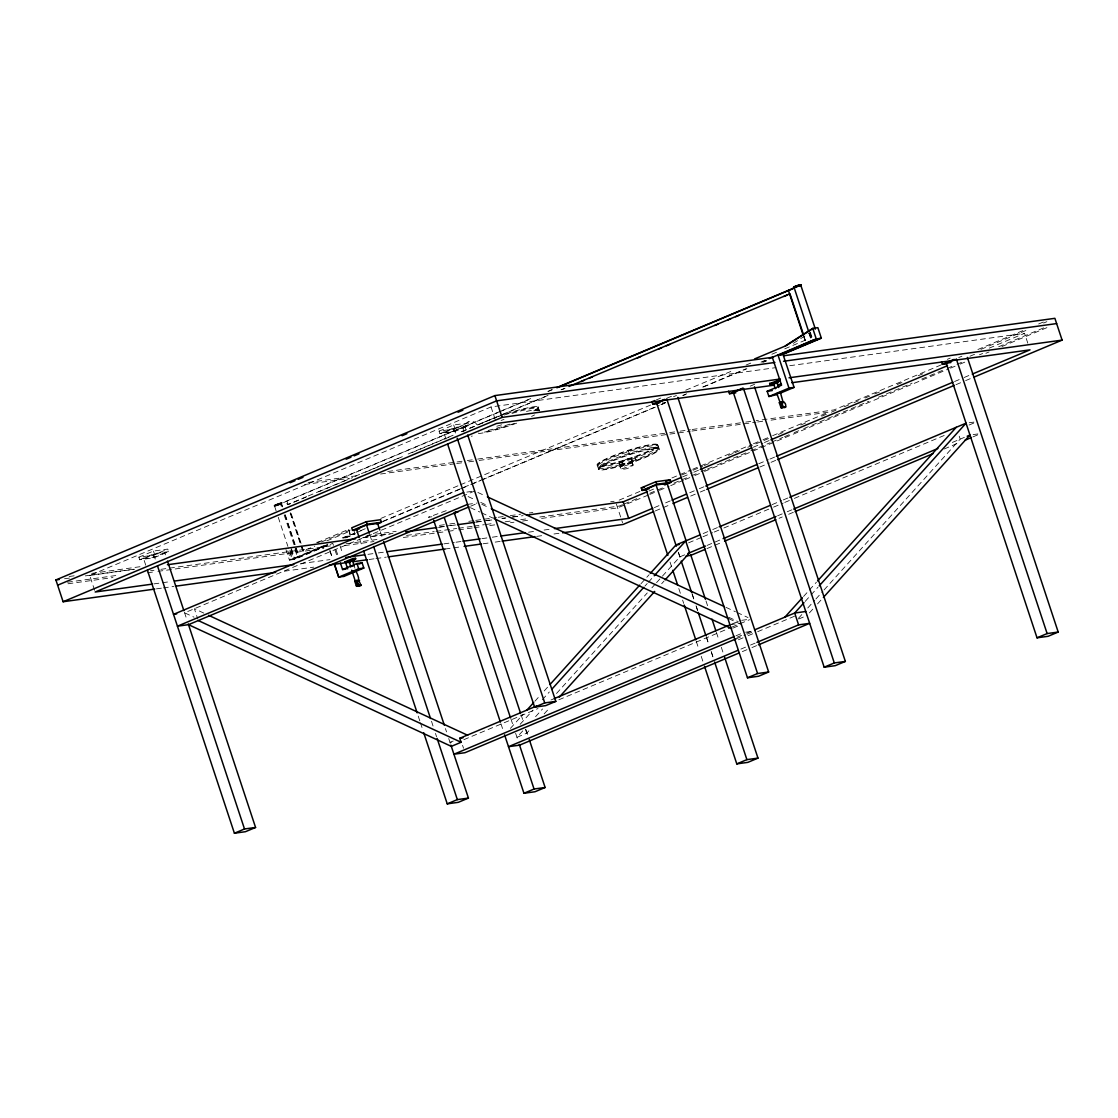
<?xml version="1.0" encoding="UTF-8"?>
<svg xmlns="http://www.w3.org/2000/svg" width="1118" height="1118" viewBox="0 0 1118 1118"><rect width="100%" height="100%" fill="white"/><g stroke="black" fill="none" stroke-linecap="round" stroke-linejoin="round"><path stroke-width="0.75" stroke-dasharray="5 3.75" d="M631.768 459.051L632.187 461.79L631.768 459.051L629.238 458.771A9.042 8.958 9.3 0 0 624.431 460.309L622.558 462.014L620.224 467.366L620.797 469.127A15.484 15.345 9.3 0 0 633.081 465.172L631.684 459.833A8.776 1.048 -18.3 0 1 635.108 457.975A34.337 4.123 -18.3 0 0 658.083 445.9L656.49 445.453A34.337 4.123 -18.3 0 0 628.637 451.602A34.351 4.123 -18.3 0 0 599.835 463.704L597.906 465.298A34.351 4.123 -18.3 0 0 619.218 463.09A8.776 1.048 -18.3 0 1 622.377 462.838L622.405 462.908M632.495 463.411A15.484 15.345 9.3 0 0 620.224 467.366L632.495 463.411L633.081 465.172L620.797 469.127L622.978 464.753L622.502 462.027M275.783 505.881L274.217 506.063L274.637 505.07M274.217 506.063L276.803 504.735M276.118 510.814L274.329 505.406L275.797 504.511M281.149 502.988L280.283 503.687M280.101 503.128L281.652 502.932L279.5 503.869M281.652 502.932L280.744 504.19M292.147 559.266L299.177 556.89L292.147 559.266L288.402 547.96M632.201 461.692L632.271 461.58A8.776 1.048 -18.3 0 1 635.681 459.722A34.337 4.123 -18.3 0 0 658.67 447.647L657.063 447.2A34.337 4.123 -18.3 0 0 629.21 453.349A34.351 4.123 -18.3 0 0 600.422 465.465L598.479 467.044A34.351 4.123 -18.3 0 0 619.805 464.836A8.776 1.048 -18.3 0 1 622.95 464.585L622.992 464.655M510.395 728.391L523.21 714.192M534.865 701.265L539.533 696.109M544.2 690.938L547.694 687.067M640.949 583.75L649.111 574.708M520.163 724.282L532.993 710.084M542.314 699.756L549.315 692M644.89 586.111L647.224 583.526M648.398 582.226L653.052 577.07M522.777 730.865L516.949 737.307L526.732 733.198L531.385 728.042M535.564 716.68L542.551 708.952M556.512 693.481L647.252 592.945M651.906 587.788L655.4 583.931M656.559 582.632L679.842 556.862L685.418 554.514M544.186 713.871L550 707.428M661.688 583.68L664.022 581.108M803.562 596.467L808.23 591.296M809.39 590.011L816.378 582.254M805.184 601.4L809.837 596.229M811.011 594.944L817.999 587.202M798.462 618.296L803.115 613.139M807.769 607.982L814.756 600.254M815.916 598.969L822.89 591.226M824.064 589.941L960.18 439.136L958.713 434.692M809.404 612.902L812.898 609.044M817.551 603.888L822.205 598.731M632.355 460.798L630.468 462.503A9.042 8.958 9.3 0 1 625.675 464.04L623.131 463.76M275.308 505.364L275.154 505.993M793.347 343.324L810.648 332.27M281.512 503.855L280.073 504.498M274.902 504.861L277.516 503.869M279.891 503.939L280.8 503.589M476.981 424.728C471.95 416.413 459.023 425.161 464.599 432.932M94.639 590.346L89.706 575.463L491.04 406.938L775.934 367.626M138.87 557.197L153.487 551.062L167.756 549.092L168.608 551.649L153.991 557.784L139.708 559.755L138.87 557.197L153.138 555.227L167.756 549.092M439.094 431.129L453.712 424.994L467.995 423.023L468.847 425.581L454.215 431.716L439.947 433.686L439.094 431.129L453.377 429.158L467.995 423.023M139.708 559.755L154.326 553.62L168.608 551.649M439.947 433.686L454.565 427.551L468.847 425.581M145.759 565.205L143.565 558.595L153.683 554.346L164.751 552.823L165.841 556.121M445.984 439.136L443.804 432.512L453.908 428.278L464.976 426.741L466.08 430.053M500.305 411.326L280.422 503.659L281.484 506.887M501.912 410.655L530.882 398.483M548.589 391.048L551.817 389.707M497.901 412.57L281.247 503.547L282.309 506.775M499.522 411.885L531.707 398.371M547.806 391.621L552.627 389.581M164.751 552.823L154.633 557.057L143.565 558.595M464.976 426.741L454.872 430.989L443.804 432.512M306.723 496.602L287.41 504.707L286.25 501.213L287.074 501.102L288.234 504.595L305.941 497.161M308.33 495.931L348.984 478.979M355.007 476.324L359.842 474.298M361.449 473.627L400.482 457.346M408.126 454.02L453.587 435.042M461.231 431.73L496.644 416.86M503.072 414.149L548.547 395.171M561.012 389.819L564.646 388.421M318.812 491.752L352.603 477.568M365.488 472.159L402.494 456.619M412.151 452.566L452.399 435.671M462.055 431.618L499.061 416.064M500.668 415.393L547.345 395.786M561.837 389.707L565.051 388.365M656.322 399.909L660.71 398.064M317.372 542.523L348.676 529.373L350.381 534.53L342.374 537.856M321.453 541.964L350.144 530.058M290.149 512.98L302.726 551.006L314.815 546.171M326.861 540.874L351.01 530.729M380.791 518.459L458.841 485.45M460.448 484.779L650.774 404.982M666.859 398.218L673.302 395.52M685.767 390.168L733.254 370.449M746.139 365.041L754.175 361.673M771.881 354.238L776.717 352.212M784.766 348.83L805.687 340.04L804.583 336.742M673.525 396.708L676.446 395.479M285.97 549.581L289.45 560.09L327.672 544.033M760.995 362.106L764.81 360.471M326.945 544.829L297.891 557.03L327.77 544.718M343.002 538.079L354.252 533.356M360.667 530.659L365.488 528.646M383.153 521.226L659.327 405.261M660.92 404.59L665.741 402.564M683.405 395.143L686.62 393.802M702.677 387.052L746.027 368.856M762.085 362.106L765.299 360.765M343.827 537.968L355.063 533.244M356.67 532.573L364.706 529.205M382.356 521.785L459.428 489.418M461.035 488.748L469.071 485.38M470.678 484.709L480.307 480.656M481.914 479.985L655.316 407.176M661.744 404.478L664.958 403.123M682.623 395.702L685.823 394.361M703.488 386.94L746.838 368.744M762.895 361.994L766.11 360.653M287.829 550.783L290.736 559.573L294.817 559.014L327.658 545.221M345.001 537.94L354.462 533.957M763.496 362.204L766.655 360.876M289.45 560.09L294.565 559.377L332.787 543.334L334.436 548.295M345.979 537.786L355.007 533.999L353.707 530.058M474.717 490.998L184.596 612.818L194.071 617.206M750.234 386.129L754.622 384.285M470.622 506.202L477.232 503.435M947.337 359.339L950.258 358.109M619.176 500.123L639.957 491.403M671.932 477.973L691.12 469.923M692.713 469.253L751.869 444.419M753.462 443.748L761.456 440.38M763.049 439.709L771.043 436.355M772.65 435.685L828.592 412.193L768.052 420.55M941.132 364.929L834.028 409.915L756.187 420.647M958.727 357.55L961.913 356.209M977.901 349.501L1024.27 330.034M1038.65 323.982L1045.05 321.299M681.84 474.968L691.483 470.916M693.09 470.245L702.747 466.192M704.354 465.521L712.39 462.139M728.475 455.389L733.296 453.363M734.903 452.692L739.725 450.666M747.76 447.284L768.667 438.508M778.324 434.455L783.145 432.428M800.823 425.008L808.873 421.626M821.73 416.231L829.78 412.849M831.387 412.179L836.208 410.152M844.244 406.77L852.279 403.402M853.886 402.718L858.722 400.691M865.15 397.994L873.186 394.626M874.793 393.941L879.614 391.915M897.307 384.494L905.342 381.112M918.213 375.718L923.035 373.691M980.919 349.375L1027.554 329.796M1043.639 323.046L1046.853 321.691M648.915 491.04L655.33 488.342M682.623 476.883L692.252 472.844M693.859 472.173L698.68 470.147M753.252 447.228L762.881 443.189M764.488 442.504L769.31 440.492M969.977 356.223L976.391 353.526M989.234 348.131L1024.549 333.304L1028.378 344.889M622.53 504.707L619.316 506.049L538.01 517.271M624.124 504.036L640.167 497.3M649.782 493.262L665.825 486.526M673.847 483.158L680.261 480.461M681.868 479.79L689.876 476.422M691.483 475.751L699.505 472.383M701.112 471.712L705.919 469.686M707.526 469.015L715.548 465.647M717.141 464.976L739.599 455.543M741.206 454.872L749.228 451.504M750.821 450.834L770.078 442.756M771.672 442.071L782.907 437.362M784.501 436.691L792.522 433.323M794.129 432.652L802.151 429.284M803.744 428.613L826.202 419.18M827.809 418.509L832.617 416.483M835.09 415.449L868.77 401.306M878.385 397.267L912.064 383.125M921.693 379.086L945.744 368.982M947.351 368.311L955.373 364.943M956.98 364.272L961.787 362.246M979.424 354.839L982.638 353.498M998.667 346.762L1045.176 327.225M648.202 495.078L617.653 507.907L541.601 518.403M649.81 494.408L657.845 491.026M659.452 490.355L669.109 486.302M670.716 485.631L683.573 480.223M685.18 479.552L693.216 476.17M694.837 475.499L702.873 472.117M704.48 471.447L948.889 368.814M950.496 368.143L958.545 364.761M960.152 364.091L964.974 362.064M985.88 353.288L989.095 351.932M1001.952 346.524L1048.586 326.945M654.379 507.586L659.201 505.56M665.615 502.862L670.437 500.836M689.694 492.759L697.716 489.377M699.323 488.706L704.144 486.679M758.731 463.76L768.359 459.722M769.967 459.051L776.381 456.354M954.576 381.531L962.598 378.163M964.205 377.479L970.634 374.782M655.274 510.94L671.359 504.19M690.658 496.085L698.694 492.717M700.301 492.032L705.123 490.005M759.793 467.058L769.45 463.006M771.057 462.321L775.878 460.295M955.974 384.676L964.009 381.294M965.617 380.623L972.045 377.926M703.166 533.566L711.188 530.198M712.781 529.527L717.588 527.514M772.091 504.623L781.706 500.584M783.313 499.914L788.12 497.901M688.59 542.817L701.419 537.423M703.012 536.752L712.641 532.713M714.234 532.042L722.256 528.674M723.849 528.003L771.937 507.81M773.544 507.139L783.159 503.1M784.766 502.429L792.774 499.061M794.381 498.39L946.653 434.441M969.096 425.022L973.904 423.009M707.079 545.416L723.108 538.68M777.611 515.803L785.633 512.435M787.226 511.764L792.033 509.738M952.326 442.435L964.373 437.376M706.939 548.603L722.969 541.867M779.064 518.305L782.265 516.963M788.679 514.266L793.487 512.254M944.165 448.989L960.194 442.253M973.009 436.872L977.817 434.846M453.209 741.038L449.995 742.38L453.167 741.947M550.978 699.98L554.193 698.624M731.745 624.068L740.13 620.56M463.858 739.683L538.01 708.546M558.846 699.798L730.361 627.771M731.955 627.1L749.591 619.693M733.059 628.064L738.649 625.717M736.021 635.765L744.043 632.397M736.986 637.26L744.993 633.892M746.6 633.221L753.015 630.524M735.882 638.951L745.496 634.912M747.104 634.241L753.504 631.544M738.439 639.762L746.447 636.394M748.054 635.723L756.075 632.355M757.669 631.684L794.535 616.214M798.699 619.009L807.084 615.487M740.899 649.097L748.92 645.729M750.513 645.058L755.321 643.046M742.352 651.612L750.374 648.244M751.967 647.574L756.774 645.547M275.811 505.084L277.697 504.414M280.059 503.925L278.172 504.581M280.241 504.47L278.354 505.14M467.492 422.213L468.47 421.821M657.65 444.573L656.042 444.112A34.337 4.123 -18.3 0 0 628.19 450.274A34.351 4.123 -18.3 0 0 599.402 462.377L597.459 463.97A34.351 4.123 -18.3 0 0 618.785 461.762L634.661 456.633A34.337 4.123 -18.3 0 0 657.65 444.573L659.103 448.975A34.337 4.123 -18.3 0 1 636.128 461.049L620.238 466.178A34.351 4.123 -18.3 0 1 598.927 468.386L600.855 466.793A34.351 4.123 -18.3 0 1 629.658 454.677A34.337 4.123 -18.3 0 1 657.51 448.528L659.103 448.975M619.218 463.09L635.108 457.975M619.805 464.836L635.681 459.722M504.246 415.03L511.695 412.64A34.351 4.123 -18.3 0 1 538.121 407.176A34.337 4.123 -18.3 0 1 534.67 410.879M277.488 503.827L278.48 503.519M277.669 504.386L279.626 503.799M278.2 504.609L276.244 505.21M277.39 505.49L278.382 505.168M278.438 503.575L279.444 503.24M276.439 505.755L277.432 505.434M472.271 436.062L471.307 436.23M279.318 503.324L280.967 502.918M276.37 505.126L274.721 505.532M275.587 505.965L276.551 505.685M275.587 505.322L274.036 505.518M805.687 340.04L804.862 340.151L803.772 336.853M789.741 365.712L1024.549 333.304M662.303 402.997L665.476 402.564M308.149 482.487L356.586 475.807M387.722 471.503L465.563 460.77M467.296 460.532L475.947 459.33M477.679 459.093L667.963 432.834M669.696 432.596L678.346 431.394M680.065 431.157L690.449 429.731M692.182 429.494L744.071 422.325M745.804 422.087L754.454 420.899M304.445 484.541L349.417 478.322M380.553 474.032L454.942 463.76M456.675 463.523L461.86 462.81M468.777 461.846L477.428 460.658M479.161 460.42L690.211 431.296M691.93 431.059L755.936 422.213M757.669 421.975L766.319 420.787M466.807 492.088L473.138 491.221M969.208 422.744L973.946 422.101M467.562 504.372L477.051 503.058M973.121 434.595L977.873 433.938M446.208 510.66L428.418 517.243L433.169 516.586M348.676 529.373L349.906 534.697L355.007 533.999M69.204 576.483L76.122 575.532M91.69 573.38L141.86 566.463M316.576 542.342L320.041 541.867M366.746 535.424L396.149 531.357M439.402 525.39L448.052 524.202M449.785 523.965L458.436 522.763M468.805 521.337L474.004 520.611M475.723 520.373L496.49 517.508M498.223 517.271L503.407 516.558M510.325 515.608L520.709 514.168M529.359 512.98L532.811 512.505M610.666 501.758L614.117 501.283M64.537 578.747L69.721 578.034M85.289 575.896L133.685 569.216M363.56 537.479L392.949 533.426M439.612 526.983L444.796 526.271M446.529 526.033L455.166 524.845M475.905 521.98L493.192 519.591M501.828 518.403L505.294 517.927M512.198 516.963L520.848 515.775M89.706 575.463L134.607 569.272M362.511 537.814L390.14 533.999M438.48 527.333L443.664 526.62M450.568 525.656L455.753 524.943M476.464 522.092L485.1 520.89M486.819 520.653L493.737 519.702M502.359 518.514L505.811 518.039M512.729 517.075L523.084 515.65M67.485 582.212L119.374 575.057M150.511 570.753L153.977 570.278M160.894 569.328L330.425 545.919M345.993 543.781L380.595 539.002M406.547 535.424L434.217 531.595M435.95 531.357L456.703 528.493M458.436 528.255L472.271 526.354M474.004 526.103L484.387 524.677M486.12 524.44L494.771 523.238M505.14 521.813L510.339 521.1M520.709 519.66L529.359 518.472M302.726 551.006L303.537 550.894L290.959 512.869M68.002 583.764L112.946 577.559M147.52 572.793L156.157 571.605M157.89 571.368L323.815 548.463M344.554 545.598L373.943 541.545M403.319 537.492L446.529 531.525M448.262 531.288L456.899 530.086M458.632 529.848L472.453 527.948M474.186 527.71L482.836 526.508M489.74 525.558L494.925 524.845M510.479 522.693L513.945 522.218M522.581 521.03L531.232 519.828M153.879 583.903L171.152 581.514M300.644 563.64L329.992 559.601M367.976 554.346L376.612 553.158M378.345 552.921L383.516 552.208M443.944 543.865L454.313 542.44M456.032 542.202L461.217 541.489M481.928 538.624L490.564 537.437M492.297 537.199L499.201 536.235M528.548 532.196L535.452 531.232M544.089 530.044L550.992 529.094M156.436 588.851L161.621 588.138M163.354 587.9L173.723 586.475M284.349 571.2L313.725 567.147M369.038 559.517L374.223 558.79M375.955 558.553L386.325 557.127M445.09 549.022L452.007 548.058M453.726 547.82L462.377 546.632M483.116 543.767L488.3 543.055M495.218 542.104L500.403 541.378M536.696 536.374L543.614 535.424M553.983 533.985L560.887 533.034M741.709 620.336L749.619 619.246M730.347 624.655L739.837 623.355M745.622 632.187L753.532 631.097M280.911 503.575L281.834 503.491M477.875 492.465L484.192 495.386M725.917 607.326L735.392 611.714M736.972 612.44L748.04 617.569M468.093 496.56L474.423 499.494M480.74 502.415L487.057 505.35M728.782 617.276L738.257 621.664M481.802 504.316L489.712 507.977M728.782 618.673L741.444 624.543M470.44 507.684L479.943 512.086M481.523 512.813L492.605 517.941M203.853 613.111L194.378 608.723L197.802 619.079M810.34 332.144L812.493 338.628M810.005 333.024L811.598 337.86M809.18 333.136L811.85 341.214M809.418 334.701L810.48 337.929M804.177 336.798L805.267 340.096M705.989 600.939L707.638 605.9M716.386 632.383L719.126 640.656M721.306 647.266L723.5 653.89M678.374 552.25L680.569 558.86M692.056 593.602L694.236 600.226M696.43 606.836L697.52 610.149M706.283 636.617L709.008 644.89M711.202 651.514L713.396 658.125M678.36 552.418L680.694 559.461M692.182 594.203L693.831 599.164M696.011 605.774L697.66 610.749M706.408 637.218L708.602 643.828M711.341 652.101L713.522 658.726M670.031 562.047L672.225 568.671M678.794 588.515L680.429 593.476M682.623 600.1L683.713 603.413M696.304 641.466L698.484 648.077M701.224 656.35L703.418 662.974M634.661 456.633L636.128 461.049M631.684 459.554L632.229 461.552M628.19 450.274L629.658 454.677M622.377 462.838L622.978 464.753M618.785 461.762L620.238 466.178M616.339 503.966L622.572 522.791M597.222 465.046L598.675 469.448M498.167 416.553A34.351 4.123 -18.3 0 1 504.064 414.499L511.527 412.109A34.351 4.123 -18.3 0 1 537.954 406.645L539.407 411.061M491.04 406.938L495.973 421.821M478.504 433.001L478.672 433.532A34.337 4.123 -18.3 0 0 517.41 422.897M453.712 424.994L454.565 427.551M453.908 428.278L455.557 433.239M453.377 429.158L454.215 431.716M521.058 714.695L523.783 722.969M525.977 729.593L528.171 736.203M525.418 729.215L526.732 733.198M510.94 718.944L513.679 727.217M515.636 733.324L518.193 741.038M500.962 723.779L503.156 730.389M462.545 745.301L463.523 748.249M380.33 531.707L382.524 538.331M445.439 728.587L446.529 731.899M448.723 738.523L451.323 746.363M369.806 534.893L372.406 542.579M431.506 721.25L433.281 726.812M435.461 733.436L436.565 736.734M359.703 539.142L361.883 545.752M418.244 716.163L419.879 721.124M420.424 722.787L423.163 731.06M354.085 565.582L354.951 568.21M340.082 545.877L342.807 554.081M336.071 549.86L338.237 556.429M334.995 549.916L337.175 556.596M330.006 550.601L332.745 558.86M329.866 550.671L332.619 558.958M290.554 512.924L303.132 550.95M281.359 503.03L282.616 506.817M285.286 514.895L299.177 556.89M284.978 514.853L298.869 556.848M284.168 514.965L298.045 556.96M295.012 549.679L297.695 557.798M291.435 548.756L294.817 559.014M291.085 548.868L294.565 559.377M290.932 550.252L293.615 558.357M289.869 550.503L292.776 559.293M278.256 517.271L287.871 546.353M184.442 612.371L186.636 618.995M153.487 551.062L154.326 553.62M153.683 554.346L155.863 560.957M153.138 555.227L153.991 557.784M509.654 424.155A34.337 4.123 -18.3 0 1 485.338 431.031M539.072 410.697A34.337 4.123 -18.3 0 0 538.974 409.733A34.351 4.123 -18.3 0 0 523.126 412.235M511.96 413.45A34.351 4.123 -18.3 0 1 538.387 407.986A34.337 4.123 -18.3 0 1 536.906 410.432M501.605 424.812A34.337 4.123 -18.3 0 1 494.366 426.922M534.53 414.932A34.337 4.123 -18.3 0 1 531.567 416.427M514.35 423.415A34.337 4.123 -18.3 0 1 482.906 432.373M533.719 410.851A34.351 4.123 -18.3 0 1 539.239 410.544M481.397 423.429A34.351 4.123 -18.3 0 1 489.908 419.697M491.207 419.18A34.351 4.123 -18.3 0 1 496.727 417.07M537.954 406.645A34.337 4.123 -18.3 0 1 533.244 411.047M501.088 420.452A34.351 4.123 -18.3 0 1 504.036 419.418M599.569 462.908L597.641 464.487A34.351 4.123 -18.3 0 0 618.953 462.279L634.842 457.164A34.337 4.123 -18.3 0 0 657.817 445.09L656.224 444.643A34.337 4.123 -18.3 0 0 628.372 450.792A34.351 4.123 -18.3 0 0 599.569 462.908M600.687 466.262L598.745 467.855A34.351 4.123 -18.3 0 0 620.071 465.647L635.946 460.532A34.337 4.123 -18.3 0 0 658.935 448.458L657.328 448.011A34.337 4.123 -18.3 0 0 629.476 454.16A34.351 4.123 -18.3 0 0 600.687 466.262"/><path stroke-width="1.5" d="M355.58 558.287L355.3 559.349L355.272 558.203L352.519 558.707L345.043 561.851L349.613 561.613M347.111 562.27L345.224 562.41L355.762 558.846M350.647 567.008L349.473 561.935M356.209 581.304C359.241 580.34 359.842 578.984 355.748 570.599M779.861 379.924L769.631 383.558L771.7 383.977M770.763 384.145L769.813 384.117L780.35 380.553M775.235 388.715L773.656 383.949L777.904 382.51L776.437 383.208M800.921 285.621L815.371 329.097M775.179 388.421L776.311 387.876M778.757 387.527L776.856 382.747M780.294 403.053L776.814 393.494M780.336 392.306L783.089 402.159M526.718 710.307L533.705 702.565M550.028 684.482L639.775 585.049M650.271 573.422L675.915 545.011L699.966 534.921M551.649 689.415L643.73 587.397M654.226 575.77L685.697 540.902L689.61 552.753L665.182 579.823M559.307 697.115L654.715 591.422M784.906 617.122L802.389 597.753M817.551 580.969L956.267 427.286M804.01 602.686L794.688 613.027L754.622 629.853M819.173 585.902L966.036 423.191L789.727 497.231M823.365 597.431L969.963 435.028L967.168 436.202M794.046 286.963L793.445 287.41L794.381 287.326M777.164 382.817L776.283 383.376M779.903 381.056L778.98 380.903L780.308 380.749M780.001 402.983L783.327 402.117M785.353 345.867L812.758 328.385L817.873 327.672L821.339 338.181L783.117 354.238L777.974 354.965L788.973 388.1L768.905 396.513L767.172 391.272L781.566 385.221L772.328 357.313M793.78 287.033L794.535 286.697M794.716 287.256L794.325 287.983M799.971 285.537L801.061 284.824L800.139 284.908M800.153 286.082L800.921 285.747M352.757 561.222L353.316 560.803L349.389 561.837M358.892 585.846L360.862 584.91L356.642 586.321L361.058 585.441L358.92 580.801M361.058 585.441L359.926 585.469M779.33 402.662L781.608 402.214L783.215 407.078L781.23 408.028L785.465 406.617L781.049 407.483L782.167 407.469L780.56 402.592L779.33 402.662L780.951 407.525M354.699 580.955L355.971 580.885L357.578 585.762L356.307 585.818L354.699 580.955L359.549 580.521M356.307 585.818L358.626 585.371L357.005 580.508L355.035 581.444L356.013 581.29M783.48 407.553C787.212 409.006 785.842 401.138 783.229 402.634M794.311 286.753L795.205 286.404M794.493 287.312L796.212 286.627M799.468 285.817L801.033 285.328M799.649 286.362L800.39 286.04M352.338 560.691L354.574 559.741M358.165 580.605L358.906 580.144M779.679 393.005C781.971 391.426 773.614 394.836 778.827 393.326M154.717 589.088L63.111 601.736L55.9 579.949L494.883 395.604L773.167 357.201M290.191 482.71L294.984 480.698M298.185 479.356L302.978 477.344M346.147 459.219L350.94 457.206M354.14 455.864L358.934 453.852M402.089 435.727L406.882 433.714M458.045 412.235L462.838 410.222M57.633 585.203L496.616 400.859L774.9 362.456M556.638 387.666L794.227 287.913M557.463 387.555L795.052 287.787M569.062 386.451L789.965 293.796L803.087 333.485M581.15 381.601L584.365 380.246M589.2 378.219L592.414 376.864M637.47 357.942L640.698 356.6M658.404 349.165L661.618 347.81M666.44 345.783L669.668 344.428M714.723 325.506L717.952 324.15M727.608 320.097L730.823 318.756M735.644 316.729L738.872 315.374M783.928 296.452L787.156 295.096M63.111 601.736L502.094 417.405L780.364 379.002M377.059 524.118L381.448 522.274L380.609 519.716L366.327 521.687L351.709 527.822L352.547 530.379L357.313 529.722M654.869 400.524L651.934 401.753L652.786 404.311L657.552 403.654M352.547 530.379L367.179 524.244L381.448 522.274M652.786 404.311L664.483 399.406M359.144 537.492L356.418 529.219L366.522 524.971L377.591 523.448L379.785 530.058M677.829 397.365L768.653 672.002L758.549 676.25L747.467 677.788L656.643 403.137L665.308 399.503M769.324 358.585L816.238 338.88L812.758 328.385M779.749 354.685L818.586 338.782L813.024 340.249L780.56 354.574M780.839 354.923L819.983 338.488M463.649 492.521L173.528 614.355L176.686 613.908M728.643 391.16L729.495 393.732L742.645 388.198M467.562 504.372L177.441 626.192L188.509 624.669L469.015 506.887M453.768 513.525L458.156 511.681L454.984 512.128M340.403 562.997L342.583 569.551L356.977 563.514L362.078 562.801L363.811 568.056L343.757 576.483M358.878 564.143L362.078 562.801M334.254 563.933L338.642 577.195L358.71 568.769L363.811 568.056M777.108 394.514L768.905 396.513M780.196 393.215L794.073 387.387L782.963 354.28M646.861 489.768L642.109 490.425L641.257 487.853L655.875 481.718L670.157 479.748L671.01 482.305L665.154 484.765M642.109 490.425L656.727 484.276L671.01 482.305M941.496 361.785L942.334 364.342L954.031 359.437M667.851 555.422L645.966 489.251L656.07 485.002L667.139 483.479L686.298 541.378M967.377 357.411L1058.201 632.047L1048.097 636.296L1037.029 637.819L946.191 363.182L954.856 359.535M665.769 481.592L670.157 479.748M526.536 515.174L623.229 501.828L647.308 491.724M664.26 484.695L667.139 483.479M668.173 482.962L681.016 477.568M700.273 469.476L751.645 447.899M770.917 439.807L947.505 365.67M554.444 528.618L628.693 518.375L652.772 508.257M672.044 500.165L686.48 494.1M705.751 486.009L757.124 464.445M776.381 456.354L952.969 382.202M972.227 374.111L1030.027 349.85L791.754 382.733M653.667 511.611L623.117 524.44L562.62 532.797M672.966 503.519L687.43 497.44M706.73 489.335L758.186 467.729M777.485 459.624L954.367 385.347M973.666 377.255L1062.1 340.11L1054.889 318.323L783.536 355.776M719.195 526.844L770.484 505.294M687.849 553.494L705.486 546.087M723.108 538.68L776.004 516.474M793.64 509.067L937.904 448.5M705.332 549.273L690.91 555.325L686.159 555.981M724.562 541.196L775.864 519.66M795.094 511.583L932.943 453.698M965.002 440.24L971.416 437.543M459.624 738.341L536.556 706.031M554.193 698.624L728.908 625.269M147.394 570.166L234.403 833.231L244.507 828.983L255.575 827.46L188.271 623.956M447.633 444.098L534.628 707.163L544.732 702.915L555.814 701.391L467.715 435.014M255.575 827.46L245.471 831.694L234.403 833.231M555.814 701.391L545.696 705.626L534.628 707.163M462.936 737.838L459.777 738.271L461.091 742.268L451.323 746.363L188.509 624.669M734.428 636.435L453.922 754.231L464.99 752.693L735.882 638.951M737.698 650.452L508.48 746.698L519.549 745.161L739.152 652.954M756.928 642.375L798.601 624.864L809.67 623.341L758.381 644.876M423.708 732.709L447.242 803.856L457.346 799.608L468.428 798.084L450.917 745.133M747.467 677.788L757.585 673.539L768.653 672.002M468.428 798.084L458.31 802.319L447.242 803.856M504.567 734.847L523.951 793.263L534.055 789.015L545.123 787.491L529.261 739.515M834.294 662.946L743.456 388.309L733.352 392.558L824.176 667.194L834.294 662.946L845.362 661.423L754.524 386.786M545.123 787.491L535.019 791.74L523.951 793.263M845.362 661.423L835.244 665.671L824.176 667.194M704.508 666.272L736.79 763.887L746.894 759.639L757.976 758.116L724.59 657.188M1037.029 637.819L1047.133 633.571L1058.201 632.047M757.976 758.116L747.858 762.364L736.79 763.887M795.038 286.418L796.03 286.082M795.219 286.977L799.035 285.691M778.142 381.909L776.744 381.839M774.802 383.334L772.957 384.089L774.383 383.991M352.156 560.132L353.554 560.202M350.214 561.613L348.341 562.48L349.235 562.41M351.304 566.323L353.763 565.582M795.918 286.068L797.903 285.411M796.617 286.823L797.609 286.501M353.777 571.759L355.817 570.837L352.631 572.039M797.847 285.467L799.691 284.936M798.028 286.012L799.887 285.481M351.122 561.306L352.589 561.04L354.168 565.82M798.727 285.216L800.851 284.769M776.158 382.901L777.01 382.58M780.797 403.011L779.623 403.151L783.494 401.851M799.691 285.579L800.558 285.369M789.21 290.247L788.4 290.359L803.227 335.19M814.561 328.51L812.506 328.79L785.856 345.797L754.552 358.948M815.902 339.047L821.339 338.181M783.536 361.268L1056.636 323.577M789.015 377.8L1062.1 340.11M774.495 385.109L496.518 423.484L95.184 592.009L152.16 584.141M777.946 384.634L781.398 384.159M656.643 403.137L659.816 402.704M946.191 363.182L950.943 362.525M729.495 393.732L735.84 392.851M942.334 364.342L947.1 363.685M788.917 388.016L794.073 387.387M767.172 391.272L772.272 390.559M641.257 487.853L644.429 487.42M356.418 529.219L359.577 528.772M645.966 489.251L649.125 488.818M55.9 579.949L59.352 579.473M167.407 564.744L355.608 538.764M405.68 531.861L436.747 527.57M457.472 524.705L474.745 522.33M174.604 581.039L293.741 564.604M345.532 557.449L364.524 554.821M386.968 551.733L442.225 544.103M462.936 541.252L480.209 538.862M500.92 535.997L525.097 532.671M175.456 586.223L275.699 572.388M329.279 564.995L350.032 562.13M353.484 561.655L367.305 559.755M388.044 556.89L445.09 549.022M464.096 546.395L481.383 544.005M502.122 541.14L534.963 536.612M342.583 569.551L345.979 569.09M338.642 577.195L343.743 576.357M675.915 545.011L679.087 544.578M805.757 611.49L794.688 613.027L798.601 624.864M782.907 402.298L784.179 402.242M784.515 407.176L785.786 407.106M487.35 496.853L724.338 606.585M491.305 508.704L728.782 618.673M494.184 518.682L731.661 628.651M208.591 615.305L467.687 735.281M198.291 620.56L461.091 742.268M956.309 358.934L1047.133 633.571M794.758 289.52L808.649 331.515M781.091 402.033L782.698 406.896M769.673 383.362L769.813 384.117M666.761 398.902L757.585 673.539M690.672 554.626L705.444 599.29M712.012 619.148L715.841 630.72M655.875 481.718L656.727 484.276M656.07 485.002L676.32 546.227M681.239 561.11L691.637 592.54M698.205 612.398L705.863 635.555M714.612 662.038L746.894 759.639M672.77 570.32L677.704 585.203M684.258 605.062L695.759 639.803M623.229 501.828L628.693 518.375M494.883 395.604L502.094 417.405M457.192 438.2L544.732 702.915M454.299 512.855L520.499 713.046M444.321 517.69L510.535 717.882M519.283 744.35L534.055 789.015M433.672 520.275L500.417 722.13M383.614 541.643L444.349 725.289M366.327 521.687L367.179 524.244M366.522 524.971L369.261 533.244M373.636 546.478L430.542 718.539M437.11 738.397L457.346 799.608M363.532 550.727L417.154 712.851M356.977 563.514L358.71 568.769M356.474 580.312L358.081 585.175M351.709 570.194L355.384 581.332M345.35 561.935L347.684 568.852M345.085 561.655L345.224 562.41M334.38 563.821L338.754 577.042M167.49 561.082L183.897 610.721M157.512 565.932L244.507 828.983"/></g></svg>
